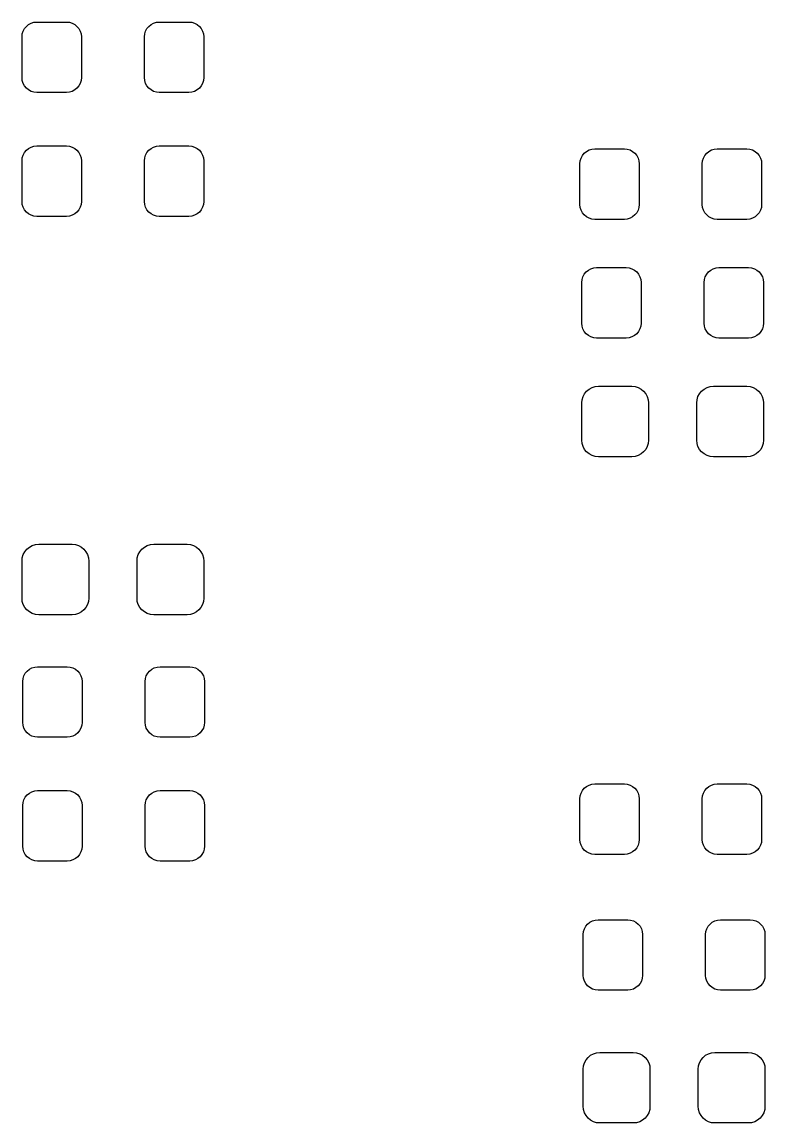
# Model space of a CAD drawing. Extents: x 107 to 210, y -143 to -92.
# Drawn here: x 199.9 to 209.91, y -123.94 to -109.11 of the extents above; entities that cross this region are included whole.
import ezdxf

# ---------------------------------------------------------------- set-up
doc = ezdxf.new("R2010")
doc.units = 0
doc.layers.add('BLACK', color=7, linetype='CONTINUOUS')

msp = doc.modelspace()

# ---------------------------------------------------------------- linework, layer by layer
at = {"layer": 'BLACK', "linetype": 'CONTINUOUS'}
for p, q in [((199.915, -109.228), (199.934, -109.194)), ((199.934, -109.194), (199.959, -109.164)), ((199.959, -109.164), (199.989, -109.139)), ((199.989, -109.139), (200.023, -109.12)), ((200.023, -109.12), (200.061, -109.109)), ((200.061, -109.109), (200.1, -109.105)), ((200.1, -109.105), (200.5, -109.105)), ((200.5, -109.105), (200.539, -109.109)), ((200.539, -109.109), (200.577, -109.12)), ((200.577, -109.12), (200.611, -109.139)), ((200.611, -109.139), (200.641, -109.164)), ((200.641, -109.164), (200.666, -109.194)), ((200.666, -109.194), (200.685, -109.228)), ((201.565, -109.228), (201.584, -109.194)), ((201.584, -109.194), (201.609, -109.164)), ((201.609, -109.164), (201.639, -109.139)), ((201.639, -109.139), (201.673, -109.12)), ((201.673, -109.12), (201.711, -109.109)), ((201.711, -109.109), (201.75, -109.105)), ((201.75, -109.105), (202.15, -109.105)), ((202.15, -109.105), (202.189, -109.109)), ((202.189, -109.109), (202.227, -109.12)), ((202.227, -109.12), (202.261, -109.139)), ((202.261, -109.139), (202.291, -109.164)), ((202.291, -109.164), (202.316, -109.194)), ((202.316, -109.194), (202.335, -109.228)), ((199.9, -109.305), (199.904, -109.266)), ((199.9, -109.855), (199.9, -109.305)), ((199.904, -109.266), (199.915, -109.228)), ((200.685, -109.228), (200.696, -109.266)), ((200.696, -109.266), (200.7, -109.305)), ((200.7, -109.305), (200.7, -109.855)), ((201.55, -109.305), (201.554, -109.266)), ((201.55, -109.855), (201.55, -109.305)), ((201.554, -109.266), (201.565, -109.228)), ((202.335, -109.228), (202.346, -109.266)), ((202.346, -109.266), (202.35, -109.305)), ((202.35, -109.305), (202.35, -109.855)), ((199.904, -109.894), (199.9, -109.855)), ((199.915, -109.932), (199.904, -109.894)), ((199.934, -109.966), (199.915, -109.932)), ((200.685, -109.932), (200.666, -109.966)), ((200.696, -109.894), (200.685, -109.932)), ((200.7, -109.855), (200.696, -109.894)), ((201.554, -109.894), (201.55, -109.855)), ((201.565, -109.932), (201.554, -109.894)), ((201.584, -109.966), (201.565, -109.932)), ((202.335, -109.932), (202.316, -109.966)), ((202.346, -109.894), (202.335, -109.932)), ((202.35, -109.855), (202.346, -109.894)), ((199.959, -109.996), (199.934, -109.966)), ((199.989, -110.021), (199.959, -109.996)), ((200.023, -110.04), (199.989, -110.021)), ((200.061, -110.051), (200.023, -110.04)), ((200.1, -110.055), (200.061, -110.051)), ((200.5, -110.055), (200.1, -110.055)), ((200.539, -110.051), (200.5, -110.055)), ((200.577, -110.04), (200.539, -110.051)), ((200.611, -110.021), (200.577, -110.04)), ((200.641, -109.996), (200.611, -110.021)), ((200.666, -109.966), (200.641, -109.996)), ((201.609, -109.996), (201.584, -109.966)), ((201.639, -110.021), (201.609, -109.996)), ((201.673, -110.04), (201.639, -110.021)), ((201.711, -110.051), (201.673, -110.04)), ((201.75, -110.055), (201.711, -110.051)), ((202.15, -110.055), (201.75, -110.055)), ((202.189, -110.051), (202.15, -110.055)), ((202.227, -110.04), (202.189, -110.051)), ((202.261, -110.021), (202.227, -110.04)), ((202.291, -109.996), (202.261, -110.021)), ((202.316, -109.966), (202.291, -109.996)), ((199.934, -110.864), (199.959, -110.834)), ((199.959, -110.834), (199.989, -110.809)), ((199.989, -110.809), (200.023, -110.79)), ((200.023, -110.79), (200.061, -110.779)), ((200.061, -110.779), (200.1, -110.775)), ((200.1, -110.775), (200.5, -110.775)), ((200.5, -110.775), (200.539, -110.779)), ((200.539, -110.779), (200.577, -110.79)), ((200.577, -110.79), (200.611, -110.809)), ((200.611, -110.809), (200.641, -110.834)), ((200.641, -110.834), (200.666, -110.864)), ((201.584, -110.864), (201.609, -110.834)), ((201.609, -110.834), (201.639, -110.809)), ((201.639, -110.809), (201.673, -110.79)), ((201.673, -110.79), (201.711, -110.779)), ((201.711, -110.779), (201.75, -110.775)), ((201.75, -110.775), (202.15, -110.775)), ((202.15, -110.775), (202.189, -110.779)), ((202.189, -110.779), (202.227, -110.79)), ((202.227, -110.79), (202.261, -110.809)), ((202.261, -110.809), (202.291, -110.834)), ((202.291, -110.834), (202.316, -110.864)), ((207.479, -110.874), (207.509, -110.849)), ((207.509, -110.849), (207.543, -110.83)), ((207.543, -110.83), (207.581, -110.819)), ((207.581, -110.819), (207.62, -110.815)), ((207.62, -110.815), (208.02, -110.815)), ((208.02, -110.815), (208.059, -110.819)), ((208.059, -110.819), (208.097, -110.83)), ((208.097, -110.83), (208.131, -110.849)), ((208.131, -110.849), (208.161, -110.874)), ((209.129, -110.874), (209.159, -110.849)), ((209.159, -110.849), (209.193, -110.83)), ((209.193, -110.83), (209.231, -110.819)), ((209.231, -110.819), (209.27, -110.815)), ((209.27, -110.815), (209.67, -110.815)), ((209.67, -110.815), (209.709, -110.819)), ((209.709, -110.819), (209.747, -110.83)), ((209.747, -110.83), (209.781, -110.849)), ((209.781, -110.849), (209.811, -110.874)), ((199.9, -110.975), (199.904, -110.936)), ((199.9, -111.525), (199.9, -110.975)), ((199.904, -110.936), (199.915, -110.898)), ((199.915, -110.898), (199.934, -110.864)), ((200.666, -110.864), (200.685, -110.898)), ((200.685, -110.898), (200.696, -110.936)), ((200.696, -110.936), (200.7, -110.975)), ((200.7, -110.975), (200.7, -111.525)), ((201.55, -110.975), (201.554, -110.936)), ((201.55, -111.525), (201.55, -110.975)), ((201.554, -110.936), (201.565, -110.898)), ((201.565, -110.898), (201.584, -110.864)), ((202.316, -110.864), (202.335, -110.898)), ((202.335, -110.898), (202.346, -110.936)), ((202.346, -110.936), (202.35, -110.975)), ((202.35, -110.975), (202.35, -111.525)), ((207.42, -111.015), (207.424, -110.976)), ((207.424, -110.976), (207.435, -110.938)), ((207.435, -110.938), (207.454, -110.904)), ((207.454, -110.904), (207.479, -110.874)), ((208.161, -110.874), (208.186, -110.904)), ((208.186, -110.904), (208.205, -110.938)), ((208.205, -110.938), (208.216, -110.976)), ((208.216, -110.976), (208.22, -111.015)), ((209.07, -111.015), (209.074, -110.976)), ((209.074, -110.976), (209.085, -110.938)), ((209.085, -110.938), (209.104, -110.904)), ((209.104, -110.904), (209.129, -110.874)), ((209.811, -110.874), (209.836, -110.904)), ((209.836, -110.904), (209.855, -110.938)), ((209.855, -110.938), (209.866, -110.976)), ((209.866, -110.976), (209.87, -111.015)), ((207.42, -111.565), (207.42, -111.015)), ((208.22, -111.015), (208.22, -111.565)), ((209.07, -111.565), (209.07, -111.015)), ((209.87, -111.015), (209.87, -111.565)), ((199.904, -111.564), (199.9, -111.525)), ((199.915, -111.602), (199.904, -111.564)), ((200.696, -111.564), (200.685, -111.602)), ((200.7, -111.525), (200.696, -111.564)), ((201.554, -111.564), (201.55, -111.525)), ((201.565, -111.602), (201.554, -111.564)), ((202.346, -111.564), (202.335, -111.602)), ((202.35, -111.525), (202.346, -111.564)), ((207.424, -111.604), (207.42, -111.565)), ((208.22, -111.565), (208.216, -111.604)), ((209.074, -111.604), (209.07, -111.565)), ((209.87, -111.565), (209.866, -111.604)), ((199.934, -111.636), (199.915, -111.602)), ((199.959, -111.666), (199.934, -111.636)), ((199.989, -111.691), (199.959, -111.666)), ((200.023, -111.71), (199.989, -111.691)), ((200.061, -111.721), (200.023, -111.71)), ((200.1, -111.725), (200.061, -111.721)), ((200.5, -111.725), (200.1, -111.725)), ((200.539, -111.721), (200.5, -111.725)), ((200.577, -111.71), (200.539, -111.721)), ((200.611, -111.691), (200.577, -111.71)), ((200.641, -111.666), (200.611, -111.691)), ((200.666, -111.636), (200.641, -111.666)), ((200.685, -111.602), (200.666, -111.636)), ((201.584, -111.636), (201.565, -111.602)), ((201.609, -111.666), (201.584, -111.636)), ((201.639, -111.691), (201.609, -111.666)), ((201.673, -111.71), (201.639, -111.691)), ((201.711, -111.721), (201.673, -111.71)), ((201.75, -111.725), (201.711, -111.721)), ((202.15, -111.725), (201.75, -111.725)), ((202.189, -111.721), (202.15, -111.725)), ((202.227, -111.71), (202.189, -111.721)), ((202.261, -111.691), (202.227, -111.71)), ((202.291, -111.666), (202.261, -111.691)), ((202.316, -111.636), (202.291, -111.666)), ((202.335, -111.602), (202.316, -111.636)), ((207.435, -111.642), (207.424, -111.604)), ((207.454, -111.676), (207.435, -111.642)), ((207.479, -111.706), (207.454, -111.676)), ((207.509, -111.731), (207.479, -111.706)), ((207.543, -111.75), (207.509, -111.731)), ((208.131, -111.731), (208.097, -111.75)), ((208.161, -111.706), (208.131, -111.731)), ((208.186, -111.676), (208.161, -111.706)), ((208.205, -111.642), (208.186, -111.676)), ((208.216, -111.604), (208.205, -111.642)), ((209.085, -111.642), (209.074, -111.604)), ((209.104, -111.676), (209.085, -111.642)), ((209.129, -111.706), (209.104, -111.676)), ((209.159, -111.731), (209.129, -111.706)), ((209.193, -111.75), (209.159, -111.731)), ((209.781, -111.731), (209.747, -111.75)), ((209.811, -111.706), (209.781, -111.731)), ((209.836, -111.676), (209.811, -111.706)), ((209.855, -111.642), (209.836, -111.676)), ((209.866, -111.604), (209.855, -111.642)), ((207.581, -111.761), (207.543, -111.75)), ((207.62, -111.765), (207.581, -111.761)), ((208.02, -111.765), (207.62, -111.765)), ((208.059, -111.761), (208.02, -111.765)), ((208.097, -111.75), (208.059, -111.761)), ((209.231, -111.761), (209.193, -111.75)), ((209.27, -111.765), (209.231, -111.761)), ((209.67, -111.765), (209.27, -111.765)), ((209.709, -111.761), (209.67, -111.765)), ((209.747, -111.75), (209.709, -111.761)), ((207.479, -112.504), (207.504, -112.474)), ((207.504, -112.474), (207.534, -112.449)), ((207.534, -112.449), (207.568, -112.43)), ((207.568, -112.43), (207.606, -112.419)), ((207.606, -112.419), (207.645, -112.415)), ((207.645, -112.415), (208.045, -112.415)), ((208.045, -112.415), (208.084, -112.419)), ((208.084, -112.419), (208.122, -112.43)), ((208.122, -112.43), (208.156, -112.449)), ((208.156, -112.449), (208.186, -112.474)), ((208.186, -112.474), (208.211, -112.504)), ((209.129, -112.504), (209.154, -112.474)), ((209.154, -112.474), (209.184, -112.449)), ((209.184, -112.449), (209.218, -112.43)), ((209.218, -112.43), (209.256, -112.419)), ((209.256, -112.419), (209.295, -112.415)), ((209.295, -112.415), (209.695, -112.415)), ((209.695, -112.415), (209.734, -112.419)), ((209.734, -112.419), (209.772, -112.43)), ((209.772, -112.43), (209.806, -112.449)), ((209.806, -112.449), (209.836, -112.474)), ((209.836, -112.474), (209.861, -112.504)), ((207.445, -112.615), (207.449, -112.576)), ((207.445, -113.165), (207.445, -112.615)), ((207.449, -112.576), (207.46, -112.538)), ((207.46, -112.538), (207.479, -112.504)), ((208.211, -112.504), (208.23, -112.538)), ((208.23, -112.538), (208.241, -112.576)), ((208.241, -112.576), (208.245, -112.615)), ((208.245, -112.615), (208.245, -113.165)), ((209.095, -112.615), (209.099, -112.576)), ((209.095, -113.165), (209.095, -112.615)), ((209.099, -112.576), (209.11, -112.538)), ((209.11, -112.538), (209.129, -112.504)), ((209.861, -112.504), (209.88, -112.538)), ((209.88, -112.538), (209.891, -112.576)), ((209.891, -112.576), (209.895, -112.615)), ((209.895, -112.615), (209.895, -113.165)), ((207.449, -113.204), (207.445, -113.165)), ((207.46, -113.242), (207.449, -113.204)), ((208.241, -113.204), (208.23, -113.242)), ((208.245, -113.165), (208.241, -113.204)), ((209.099, -113.204), (209.095, -113.165)), ((209.11, -113.242), (209.099, -113.204)), ((209.891, -113.204), (209.88, -113.242)), ((209.895, -113.165), (209.891, -113.204)), ((207.479, -113.276), (207.46, -113.242)), ((207.504, -113.306), (207.479, -113.276)), ((207.534, -113.331), (207.504, -113.306)), ((207.568, -113.35), (207.534, -113.331)), ((207.606, -113.361), (207.568, -113.35)), ((207.645, -113.365), (207.606, -113.361)), ((208.045, -113.365), (207.645, -113.365)), ((208.084, -113.361), (208.045, -113.365)), ((208.122, -113.35), (208.084, -113.361)), ((208.156, -113.331), (208.122, -113.35)), ((208.186, -113.306), (208.156, -113.331)), ((208.211, -113.276), (208.186, -113.306)), ((208.23, -113.242), (208.211, -113.276)), ((209.129, -113.276), (209.11, -113.242)), ((209.154, -113.306), (209.129, -113.276)), ((209.184, -113.331), (209.154, -113.306)), ((209.218, -113.35), (209.184, -113.331)), ((209.256, -113.361), (209.218, -113.35)), ((209.295, -113.365), (209.256, -113.361)), ((209.695, -113.365), (209.295, -113.365)), ((209.734, -113.361), (209.695, -113.365)), ((209.772, -113.35), (209.734, -113.361)), ((209.806, -113.331), (209.772, -113.35)), ((209.836, -113.306), (209.806, -113.331)), ((209.861, -113.276), (209.836, -113.306)), ((209.88, -113.242), (209.861, -113.276)), ((207.462, -114.154), (207.483, -114.115)), ((207.483, -114.115), (207.511, -114.081)), ((207.511, -114.081), (207.545, -114.053)), ((207.545, -114.053), (207.584, -114.032)), ((207.584, -114.032), (207.626, -114.019)), ((207.626, -114.019), (207.67, -114.015)), ((207.67, -114.015), (208.12, -114.015)), ((208.12, -114.015), (208.164, -114.019)), ((208.164, -114.019), (208.206, -114.032)), ((208.206, -114.032), (208.245, -114.053)), ((208.245, -114.053), (208.279, -114.081)), ((208.279, -114.081), (208.307, -114.115)), ((208.307, -114.115), (208.328, -114.154)), ((209.012, -114.154), (209.033, -114.115)), ((209.033, -114.115), (209.061, -114.081)), ((209.061, -114.081), (209.095, -114.053)), ((209.095, -114.053), (209.134, -114.032)), ((209.134, -114.032), (209.176, -114.019)), ((209.176, -114.019), (209.22, -114.015)), ((209.22, -114.015), (209.67, -114.015)), ((209.67, -114.015), (209.714, -114.019)), ((209.714, -114.019), (209.756, -114.032)), ((209.756, -114.032), (209.795, -114.053)), ((209.795, -114.053), (209.829, -114.081)), ((209.829, -114.081), (209.857, -114.115)), ((209.857, -114.115), (209.878, -114.154)), ((207.445, -114.24), (207.449, -114.196)), ((207.445, -114.74), (207.445, -114.24)), ((207.449, -114.196), (207.462, -114.154)), ((208.328, -114.154), (208.341, -114.196)), ((208.341, -114.196), (208.345, -114.24)), ((208.345, -114.24), (208.345, -114.74)), ((208.995, -114.24), (208.999, -114.196)), ((208.995, -114.74), (208.995, -114.24)), ((208.999, -114.196), (209.012, -114.154)), ((209.878, -114.154), (209.891, -114.196)), ((209.891, -114.196), (209.895, -114.24)), ((209.895, -114.24), (209.895, -114.74)), ((207.449, -114.784), (207.445, -114.74)), ((207.462, -114.826), (207.449, -114.784)), ((207.483, -114.865), (207.462, -114.826)), ((208.328, -114.826), (208.307, -114.865)), ((208.341, -114.784), (208.328, -114.826)), ((208.345, -114.74), (208.341, -114.784)), ((208.999, -114.784), (208.995, -114.74)), ((209.012, -114.826), (208.999, -114.784)), ((209.033, -114.865), (209.012, -114.826)), ((209.878, -114.826), (209.857, -114.865)), ((209.891, -114.784), (209.878, -114.826)), ((209.895, -114.74), (209.891, -114.784)), ((207.511, -114.899), (207.483, -114.865)), ((207.545, -114.927), (207.511, -114.899)), ((207.584, -114.948), (207.545, -114.927)), ((207.626, -114.961), (207.584, -114.948)), ((207.67, -114.965), (207.626, -114.961)), ((208.12, -114.965), (207.67, -114.965)), ((208.164, -114.961), (208.12, -114.965)), ((208.206, -114.948), (208.164, -114.961)), ((208.245, -114.927), (208.206, -114.948)), ((208.279, -114.899), (208.245, -114.927)), ((208.307, -114.865), (208.279, -114.899)), ((209.061, -114.899), (209.033, -114.865)), ((209.095, -114.927), (209.061, -114.899)), ((209.134, -114.948), (209.095, -114.927)), ((209.176, -114.961), (209.134, -114.948)), ((209.22, -114.965), (209.176, -114.961)), ((209.67, -114.965), (209.22, -114.965)), ((209.714, -114.961), (209.67, -114.965)), ((209.756, -114.948), (209.714, -114.961)), ((209.795, -114.927), (209.756, -114.948)), ((209.829, -114.899), (209.795, -114.927)), ((209.857, -114.865), (209.829, -114.899)), ((199.966, -116.211), (200, -116.183)), ((200, -116.183), (200.039, -116.162)), ((200.039, -116.162), (200.081, -116.149)), ((200.081, -116.149), (200.125, -116.145)), ((200.125, -116.145), (200.575, -116.145)), ((200.575, -116.145), (200.619, -116.149)), ((200.619, -116.149), (200.661, -116.162)), ((200.661, -116.162), (200.7, -116.183)), ((200.7, -116.183), (200.734, -116.211)), ((201.516, -116.211), (201.55, -116.183)), ((201.55, -116.183), (201.589, -116.162)), ((201.589, -116.162), (201.631, -116.149)), ((201.631, -116.149), (201.675, -116.145)), ((201.675, -116.145), (202.125, -116.145)), ((202.125, -116.145), (202.169, -116.149)), ((202.169, -116.149), (202.211, -116.162)), ((202.211, -116.162), (202.25, -116.183)), ((202.25, -116.183), (202.284, -116.211)), ((199.9, -116.37), (199.904, -116.326)), ((199.904, -116.326), (199.917, -116.284)), ((199.917, -116.284), (199.938, -116.245)), ((199.938, -116.245), (199.966, -116.211)), ((200.734, -116.211), (200.762, -116.245)), ((200.762, -116.245), (200.783, -116.284)), ((200.783, -116.284), (200.796, -116.326)), ((200.796, -116.326), (200.8, -116.37)), ((201.45, -116.37), (201.454, -116.326)), ((201.454, -116.326), (201.467, -116.284)), ((201.467, -116.284), (201.488, -116.245)), ((201.488, -116.245), (201.516, -116.211)), ((202.284, -116.211), (202.312, -116.245)), ((202.312, -116.245), (202.333, -116.284)), ((202.333, -116.284), (202.346, -116.326)), ((202.346, -116.326), (202.35, -116.37)), ((199.9, -116.87), (199.9, -116.37)), ((200.8, -116.37), (200.8, -116.87)), ((201.45, -116.87), (201.45, -116.37)), ((202.35, -116.37), (202.35, -116.87)), ((199.904, -116.914), (199.9, -116.87)), ((199.917, -116.956), (199.904, -116.914)), ((200.796, -116.914), (200.783, -116.956)), ((200.8, -116.87), (200.796, -116.914)), ((201.454, -116.914), (201.45, -116.87)), ((201.467, -116.956), (201.454, -116.914)), ((202.346, -116.914), (202.333, -116.956)), ((202.35, -116.87), (202.346, -116.914)), ((199.938, -116.995), (199.917, -116.956)), ((199.966, -117.029), (199.938, -116.995)), ((200, -117.057), (199.966, -117.029)), ((200.039, -117.078), (200, -117.057)), ((200.081, -117.091), (200.039, -117.078)), ((200.661, -117.078), (200.619, -117.091)), ((200.7, -117.057), (200.661, -117.078)), ((200.734, -117.029), (200.7, -117.057)), ((200.762, -116.995), (200.734, -117.029)), ((200.783, -116.956), (200.762, -116.995)), ((201.488, -116.995), (201.467, -116.956)), ((201.516, -117.029), (201.488, -116.995)), ((201.55, -117.057), (201.516, -117.029)), ((201.589, -117.078), (201.55, -117.057)), ((201.631, -117.091), (201.589, -117.078)), ((202.211, -117.078), (202.169, -117.091)), ((202.25, -117.057), (202.211, -117.078)), ((202.284, -117.029), (202.25, -117.057)), ((202.312, -116.995), (202.284, -117.029)), ((202.333, -116.956), (202.312, -116.995)), ((200.125, -117.095), (200.081, -117.091)), ((200.575, -117.095), (200.125, -117.095)), ((200.619, -117.091), (200.575, -117.095)), ((201.675, -117.095), (201.631, -117.091)), ((202.125, -117.095), (201.675, -117.095)), ((202.169, -117.091), (202.125, -117.095)), ((199.969, -117.854), (199.999, -117.829)), ((199.999, -117.829), (200.033, -117.81)), ((200.033, -117.81), (200.071, -117.799)), ((200.071, -117.799), (200.11, -117.795)), ((200.11, -117.795), (200.51, -117.795)), ((200.51, -117.795), (200.549, -117.799)), ((200.549, -117.799), (200.587, -117.81)), ((200.587, -117.81), (200.621, -117.829)), ((200.621, -117.829), (200.651, -117.854)), ((201.619, -117.854), (201.649, -117.829)), ((201.649, -117.829), (201.683, -117.81)), ((201.683, -117.81), (201.721, -117.799)), ((201.721, -117.799), (201.76, -117.795)), ((201.76, -117.795), (202.16, -117.795)), ((202.16, -117.795), (202.199, -117.799)), ((202.199, -117.799), (202.237, -117.81)), ((202.237, -117.81), (202.271, -117.829)), ((202.271, -117.829), (202.301, -117.854)), ((199.91, -117.995), (199.914, -117.956)), ((199.914, -117.956), (199.925, -117.918)), ((199.925, -117.918), (199.944, -117.884)), ((199.944, -117.884), (199.969, -117.854)), ((200.651, -117.854), (200.676, -117.884)), ((200.676, -117.884), (200.695, -117.918)), ((200.695, -117.918), (200.706, -117.956)), ((200.706, -117.956), (200.71, -117.995)), ((201.56, -117.995), (201.564, -117.956)), ((201.564, -117.956), (201.575, -117.918)), ((201.575, -117.918), (201.594, -117.884)), ((201.594, -117.884), (201.619, -117.854)), ((202.301, -117.854), (202.326, -117.884)), ((202.326, -117.884), (202.345, -117.918)), ((202.345, -117.918), (202.356, -117.956)), ((202.356, -117.956), (202.36, -117.995)), ((199.91, -118.545), (199.91, -117.995)), ((200.71, -117.995), (200.71, -118.545)), ((201.56, -118.545), (201.56, -117.995)), ((202.36, -117.995), (202.36, -118.545)), ((199.914, -118.584), (199.91, -118.545)), ((200.71, -118.545), (200.706, -118.584)), ((201.564, -118.584), (201.56, -118.545)), ((202.36, -118.545), (202.356, -118.584)), ((199.925, -118.622), (199.914, -118.584)), ((199.944, -118.656), (199.925, -118.622)), ((199.969, -118.686), (199.944, -118.656)), ((199.999, -118.711), (199.969, -118.686)), ((200.033, -118.73), (199.999, -118.711)), ((200.621, -118.711), (200.587, -118.73)), ((200.651, -118.686), (200.621, -118.711)), ((200.676, -118.656), (200.651, -118.686)), ((200.695, -118.622), (200.676, -118.656)), ((200.706, -118.584), (200.695, -118.622)), ((201.575, -118.622), (201.564, -118.584)), ((201.594, -118.656), (201.575, -118.622)), ((201.619, -118.686), (201.594, -118.656)), ((201.649, -118.711), (201.619, -118.686)), ((201.683, -118.73), (201.649, -118.711)), ((202.271, -118.711), (202.237, -118.73)), ((202.301, -118.686), (202.271, -118.711)), ((202.326, -118.656), (202.301, -118.686)), ((202.345, -118.622), (202.326, -118.656)), ((202.356, -118.584), (202.345, -118.622)), ((200.071, -118.741), (200.033, -118.73)), ((200.11, -118.745), (200.071, -118.741)), ((200.51, -118.745), (200.11, -118.745)), ((200.549, -118.741), (200.51, -118.745)), ((200.587, -118.73), (200.549, -118.741)), ((201.721, -118.741), (201.683, -118.73)), ((201.76, -118.745), (201.721, -118.741)), ((202.16, -118.745), (201.76, -118.745)), ((202.199, -118.741), (202.16, -118.745)), ((202.237, -118.73), (202.199, -118.741)), ((207.454, -119.464), (207.479, -119.434)), ((207.479, -119.434), (207.509, -119.409)), ((207.509, -119.409), (207.543, -119.39)), ((207.543, -119.39), (207.581, -119.379)), ((207.581, -119.379), (207.62, -119.375)), ((207.62, -119.375), (208.02, -119.375)), ((208.02, -119.375), (208.059, -119.379)), ((208.059, -119.379), (208.097, -119.39)), ((208.097, -119.39), (208.131, -119.409)), ((208.131, -119.409), (208.161, -119.434)), ((208.161, -119.434), (208.186, -119.464)), ((209.104, -119.464), (209.129, -119.434)), ((209.129, -119.434), (209.159, -119.409)), ((209.159, -119.409), (209.193, -119.39)), ((209.193, -119.39), (209.231, -119.379)), ((209.231, -119.379), (209.27, -119.375)), ((209.27, -119.375), (209.67, -119.375)), ((209.67, -119.375), (209.709, -119.379)), ((209.709, -119.379), (209.747, -119.39)), ((209.747, -119.39), (209.781, -119.409)), ((209.781, -119.409), (209.811, -119.434)), ((209.811, -119.434), (209.836, -119.464)), ((199.914, -119.626), (199.925, -119.588)), ((199.925, -119.588), (199.944, -119.554)), ((199.944, -119.554), (199.969, -119.524)), ((199.969, -119.524), (199.999, -119.499)), ((199.999, -119.499), (200.033, -119.48)), ((200.033, -119.48), (200.071, -119.469)), ((200.071, -119.469), (200.11, -119.465)), ((200.11, -119.465), (200.51, -119.465)), ((200.51, -119.465), (200.549, -119.469)), ((200.549, -119.469), (200.587, -119.48)), ((200.587, -119.48), (200.621, -119.499)), ((200.621, -119.499), (200.651, -119.524)), ((200.651, -119.524), (200.676, -119.554)), ((200.676, -119.554), (200.695, -119.588)), ((200.695, -119.588), (200.706, -119.626)), ((201.564, -119.626), (201.575, -119.588)), ((201.575, -119.588), (201.594, -119.554)), ((201.594, -119.554), (201.619, -119.524)), ((201.619, -119.524), (201.649, -119.499)), ((201.649, -119.499), (201.683, -119.48)), ((201.683, -119.48), (201.721, -119.469)), ((201.721, -119.469), (201.76, -119.465)), ((201.76, -119.465), (202.16, -119.465)), ((202.16, -119.465), (202.199, -119.469)), ((202.199, -119.469), (202.237, -119.48)), ((202.237, -119.48), (202.271, -119.499)), ((202.271, -119.499), (202.301, -119.524)), ((202.301, -119.524), (202.326, -119.554)), ((202.326, -119.554), (202.345, -119.588)), ((202.345, -119.588), (202.356, -119.626)), ((207.42, -119.575), (207.424, -119.536)), ((207.42, -120.125), (207.42, -119.575)), ((207.424, -119.536), (207.435, -119.498)), ((207.435, -119.498), (207.454, -119.464)), ((208.186, -119.464), (208.205, -119.498)), ((208.205, -119.498), (208.216, -119.536)), ((208.216, -119.536), (208.22, -119.575)), ((208.22, -119.575), (208.22, -120.125)), ((209.07, -119.575), (209.074, -119.536)), ((209.07, -120.125), (209.07, -119.575)), ((209.074, -119.536), (209.085, -119.498)), ((209.085, -119.498), (209.104, -119.464)), ((209.836, -119.464), (209.855, -119.498)), ((209.855, -119.498), (209.866, -119.536)), ((209.866, -119.536), (209.87, -119.575)), ((209.87, -119.575), (209.87, -120.125)), ((199.91, -119.665), (199.914, -119.626)), ((199.91, -120.215), (199.91, -119.665)), ((200.706, -119.626), (200.71, -119.665)), ((200.71, -119.665), (200.71, -120.215)), ((201.56, -119.665), (201.564, -119.626)), ((201.56, -120.215), (201.56, -119.665)), ((202.356, -119.626), (202.36, -119.665)), ((202.36, -119.665), (202.36, -120.215)), ((207.424, -120.164), (207.42, -120.125)), ((207.435, -120.202), (207.424, -120.164)), ((207.454, -120.236), (207.435, -120.202)), ((208.205, -120.202), (208.186, -120.236)), ((208.216, -120.164), (208.205, -120.202)), ((208.22, -120.125), (208.216, -120.164)), ((209.074, -120.164), (209.07, -120.125)), ((209.085, -120.202), (209.074, -120.164)), ((209.104, -120.236), (209.085, -120.202)), ((209.855, -120.202), (209.836, -120.236)), ((209.866, -120.164), (209.855, -120.202)), ((209.87, -120.125), (209.866, -120.164)), ((199.914, -120.254), (199.91, -120.215)), ((199.925, -120.292), (199.914, -120.254)), ((199.944, -120.326), (199.925, -120.292)), ((199.969, -120.356), (199.944, -120.326)), ((200.676, -120.326), (200.651, -120.356)), ((200.695, -120.292), (200.676, -120.326)), ((200.706, -120.254), (200.695, -120.292)), ((200.71, -120.215), (200.706, -120.254)), ((201.564, -120.254), (201.56, -120.215)), ((201.575, -120.292), (201.564, -120.254)), ((201.594, -120.326), (201.575, -120.292)), ((201.619, -120.356), (201.594, -120.326)), ((202.326, -120.326), (202.301, -120.356)), ((202.345, -120.292), (202.326, -120.326)), ((202.356, -120.254), (202.345, -120.292)), ((202.36, -120.215), (202.356, -120.254)), ((207.479, -120.266), (207.454, -120.236)), ((207.509, -120.291), (207.479, -120.266)), ((207.543, -120.31), (207.509, -120.291)), ((207.581, -120.321), (207.543, -120.31)), ((207.62, -120.325), (207.581, -120.321)), ((208.02, -120.325), (207.62, -120.325)), ((208.059, -120.321), (208.02, -120.325)), ((208.097, -120.31), (208.059, -120.321)), ((208.131, -120.291), (208.097, -120.31)), ((208.161, -120.266), (208.131, -120.291)), ((208.186, -120.236), (208.161, -120.266)), ((209.129, -120.266), (209.104, -120.236)), ((209.159, -120.291), (209.129, -120.266)), ((209.193, -120.31), (209.159, -120.291)), ((209.231, -120.321), (209.193, -120.31)), ((209.27, -120.325), (209.231, -120.321)), ((209.67, -120.325), (209.27, -120.325)), ((209.709, -120.321), (209.67, -120.325)), ((209.747, -120.31), (209.709, -120.321)), ((209.781, -120.291), (209.747, -120.31)), ((209.811, -120.266), (209.781, -120.291)), ((209.836, -120.236), (209.811, -120.266)), ((199.999, -120.381), (199.969, -120.356)), ((200.033, -120.4), (199.999, -120.381)), ((200.071, -120.411), (200.033, -120.4)), ((200.11, -120.415), (200.071, -120.411)), ((200.51, -120.415), (200.11, -120.415)), ((200.549, -120.411), (200.51, -120.415)), ((200.587, -120.4), (200.549, -120.411)), ((200.621, -120.381), (200.587, -120.4)), ((200.651, -120.356), (200.621, -120.381)), ((201.649, -120.381), (201.619, -120.356)), ((201.683, -120.4), (201.649, -120.381)), ((201.721, -120.411), (201.683, -120.4)), ((201.76, -120.415), (201.721, -120.411)), ((202.16, -120.415), (201.76, -120.415)), ((202.199, -120.411), (202.16, -120.415)), ((202.237, -120.4), (202.199, -120.411)), ((202.271, -120.381), (202.237, -120.4)), ((202.301, -120.356), (202.271, -120.381)), ((207.524, -121.264), (207.554, -121.239)), ((207.554, -121.239), (207.588, -121.22)), ((207.588, -121.22), (207.626, -121.209)), ((207.626, -121.209), (207.665, -121.205)), ((207.665, -121.205), (208.065, -121.205)), ((208.065, -121.205), (208.104, -121.209)), ((208.104, -121.209), (208.142, -121.22)), ((208.142, -121.22), (208.176, -121.239)), ((208.176, -121.239), (208.206, -121.264)), ((209.174, -121.264), (209.204, -121.239)), ((209.204, -121.239), (209.238, -121.22)), ((209.238, -121.22), (209.276, -121.209)), ((209.276, -121.209), (209.315, -121.205)), ((209.315, -121.205), (209.715, -121.205)), ((209.715, -121.205), (209.754, -121.209)), ((209.754, -121.209), (209.792, -121.22)), ((209.792, -121.22), (209.826, -121.239)), ((209.826, -121.239), (209.856, -121.264)), ((207.465, -121.405), (207.469, -121.366)), ((207.469, -121.366), (207.48, -121.328)), ((207.48, -121.328), (207.499, -121.294)), ((207.499, -121.294), (207.524, -121.264)), ((208.206, -121.264), (208.231, -121.294)), ((208.231, -121.294), (208.25, -121.328)), ((208.25, -121.328), (208.261, -121.366)), ((208.261, -121.366), (208.265, -121.405)), ((209.115, -121.405), (209.119, -121.366)), ((209.119, -121.366), (209.13, -121.328)), ((209.13, -121.328), (209.149, -121.294)), ((209.149, -121.294), (209.174, -121.264)), ((209.856, -121.264), (209.881, -121.294)), ((209.881, -121.294), (209.9, -121.328)), ((209.9, -121.328), (209.911, -121.366)), ((209.911, -121.366), (209.915, -121.405)), ((207.465, -121.955), (207.465, -121.405)), ((208.265, -121.405), (208.265, -121.955)), ((209.115, -121.955), (209.115, -121.405)), ((209.915, -121.405), (209.915, -121.955)), ((207.469, -121.994), (207.465, -121.955)), ((208.265, -121.955), (208.261, -121.994)), ((209.119, -121.994), (209.115, -121.955)), ((209.915, -121.955), (209.911, -121.994)), ((207.48, -122.032), (207.469, -121.994)), ((207.499, -122.066), (207.48, -122.032)), ((207.524, -122.096), (207.499, -122.066)), ((207.554, -122.121), (207.524, -122.096)), ((207.588, -122.14), (207.554, -122.121)), ((208.176, -122.121), (208.142, -122.14)), ((208.206, -122.096), (208.176, -122.121)), ((208.231, -122.066), (208.206, -122.096)), ((208.25, -122.032), (208.231, -122.066)), ((208.261, -121.994), (208.25, -122.032)), ((209.13, -122.032), (209.119, -121.994)), ((209.149, -122.066), (209.13, -122.032)), ((209.174, -122.096), (209.149, -122.066)), ((209.204, -122.121), (209.174, -122.096)), ((209.238, -122.14), (209.204, -122.121)), ((209.826, -122.121), (209.792, -122.14)), ((209.856, -122.096), (209.826, -122.121)), ((209.881, -122.066), (209.856, -122.096)), ((209.9, -122.032), (209.881, -122.066)), ((209.911, -121.994), (209.9, -122.032)), ((207.626, -122.151), (207.588, -122.14)), ((207.665, -122.155), (207.626, -122.151)), ((208.065, -122.155), (207.665, -122.155)), ((208.104, -122.151), (208.065, -122.155)), ((208.142, -122.14), (208.104, -122.151)), ((209.276, -122.151), (209.238, -122.14)), ((209.315, -122.155), (209.276, -122.151)), ((209.715, -122.155), (209.315, -122.155)), ((209.754, -122.151), (209.715, -122.155)), ((209.792, -122.14), (209.754, -122.151)), ((207.565, -123.033), (207.604, -123.012)), ((207.604, -123.012), (207.646, -122.999)), ((207.646, -122.999), (207.69, -122.995)), ((207.69, -122.995), (208.14, -122.995)), ((208.14, -122.995), (208.184, -122.999)), ((208.184, -122.999), (208.226, -123.012)), ((208.226, -123.012), (208.265, -123.033)), ((209.115, -123.033), (209.154, -123.012)), ((209.154, -123.012), (209.196, -122.999)), ((209.196, -122.999), (209.24, -122.995)), ((209.24, -122.995), (209.69, -122.995)), ((209.69, -122.995), (209.734, -122.999)), ((209.734, -122.999), (209.776, -123.012)), ((209.776, -123.012), (209.815, -123.033)), ((207.469, -123.176), (207.482, -123.134)), ((207.482, -123.134), (207.503, -123.095)), ((207.503, -123.095), (207.531, -123.061)), ((207.531, -123.061), (207.565, -123.033)), ((208.265, -123.033), (208.299, -123.061)), ((208.299, -123.061), (208.327, -123.095)), ((208.327, -123.095), (208.348, -123.134)), ((208.348, -123.134), (208.361, -123.176)), ((209.019, -123.176), (209.032, -123.134)), ((209.032, -123.134), (209.053, -123.095)), ((209.053, -123.095), (209.081, -123.061)), ((209.081, -123.061), (209.115, -123.033)), ((209.815, -123.033), (209.849, -123.061)), ((209.849, -123.061), (209.877, -123.095)), ((209.877, -123.095), (209.898, -123.134)), ((209.898, -123.134), (209.911, -123.176)), ((207.465, -123.22), (207.469, -123.176)), ((207.465, -123.72), (207.465, -123.22)), ((208.361, -123.176), (208.365, -123.22)), ((208.365, -123.22), (208.365, -123.72)), ((209.015, -123.22), (209.019, -123.176)), ((209.015, -123.72), (209.015, -123.22)), ((209.911, -123.176), (209.915, -123.22)), ((209.915, -123.22), (209.915, -123.72)), ((207.469, -123.764), (207.465, -123.72)), ((207.482, -123.806), (207.469, -123.764)), ((208.361, -123.764), (208.348, -123.806)), ((208.365, -123.72), (208.361, -123.764)), ((209.019, -123.764), (209.015, -123.72)), ((209.032, -123.806), (209.019, -123.764)), ((209.911, -123.764), (209.898, -123.806)), ((209.915, -123.72), (209.911, -123.764)), ((207.503, -123.845), (207.482, -123.806)), ((207.531, -123.879), (207.503, -123.845)), ((207.565, -123.907), (207.531, -123.879)), ((207.604, -123.928), (207.565, -123.907)), ((208.265, -123.907), (208.226, -123.928)), ((208.299, -123.879), (208.265, -123.907)), ((208.327, -123.845), (208.299, -123.879)), ((208.348, -123.806), (208.327, -123.845)), ((209.053, -123.845), (209.032, -123.806)), ((209.081, -123.879), (209.053, -123.845)), ((209.115, -123.907), (209.081, -123.879)), ((209.154, -123.928), (209.115, -123.907)), ((209.815, -123.907), (209.776, -123.928)), ((209.849, -123.879), (209.815, -123.907)), ((209.877, -123.845), (209.849, -123.879)), ((209.898, -123.806), (209.877, -123.845)), ((207.646, -123.941), (207.604, -123.928)), ((207.69, -123.945), (207.646, -123.941)), ((208.14, -123.945), (207.69, -123.945)), ((208.184, -123.941), (208.14, -123.945)), ((208.226, -123.928), (208.184, -123.941)), ((209.196, -123.941), (209.154, -123.928)), ((209.24, -123.945), (209.196, -123.941)), ((209.69, -123.945), (209.24, -123.945)), ((209.734, -123.941), (209.69, -123.945)), ((209.776, -123.928), (209.734, -123.941))]:
    msp.add_line(p, q, dxfattribs=at)

doc.saveas('drawing.dxf')
